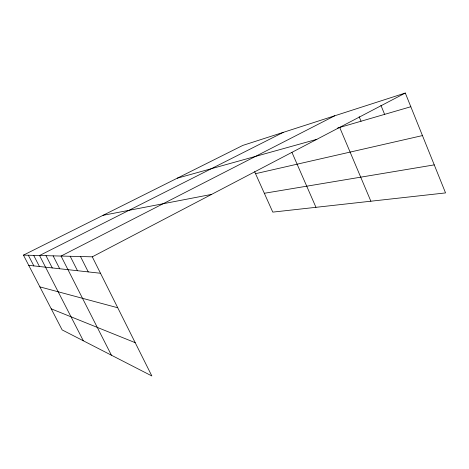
<?xml version="1.0" encoding="UTF-8"?>
<svg xmlns="http://www.w3.org/2000/svg" width="469" height="469" viewBox="0 0 469 469"><rect width="100%" height="100%" fill="white"/><g stroke="black" fill="none" stroke-linecap="round" stroke-linejoin="round"><path stroke-width="0.7" d="M92.282 256.83L151.85 375.962L62.148 329.912L23.45 255.124L92.282 256.83L405.298 93.038L445.55 192.911L272.776 212.117L254.638 171.701M334.76 115.773L61.052 256.056L111.411 355.203M283.206 132.387L39.554 255.523L83.33 340.781M23.45 255.124L242.836 145.396L405.298 93.038M337.598 128.06L410.821 106.733M177.264 178.191L316.845 139.322M255.529 173.688L422.446 135.582M103.016 215.324L211.589 194.401M264.323 193.281L434.253 164.877M28.732 265.331L100.495 273.257M39.883 286.881L117.748 307.758M51.244 308.837L135.207 342.675M33.698 255.376L39.431 266.509M28.351 255.242L33.85 265.894M46.003 255.681L52.27 267.928M53.126 255.857L59.704 268.749M70.192 256.279L77.491 270.713M80.516 256.537L88.248 271.903M291.964 152.419L315.965 207.316M339.697 127.451L370.873 201.213M359.154 116.711L361.042 121.237M380.91 105.296L384.627 114.366"/></g></svg>
